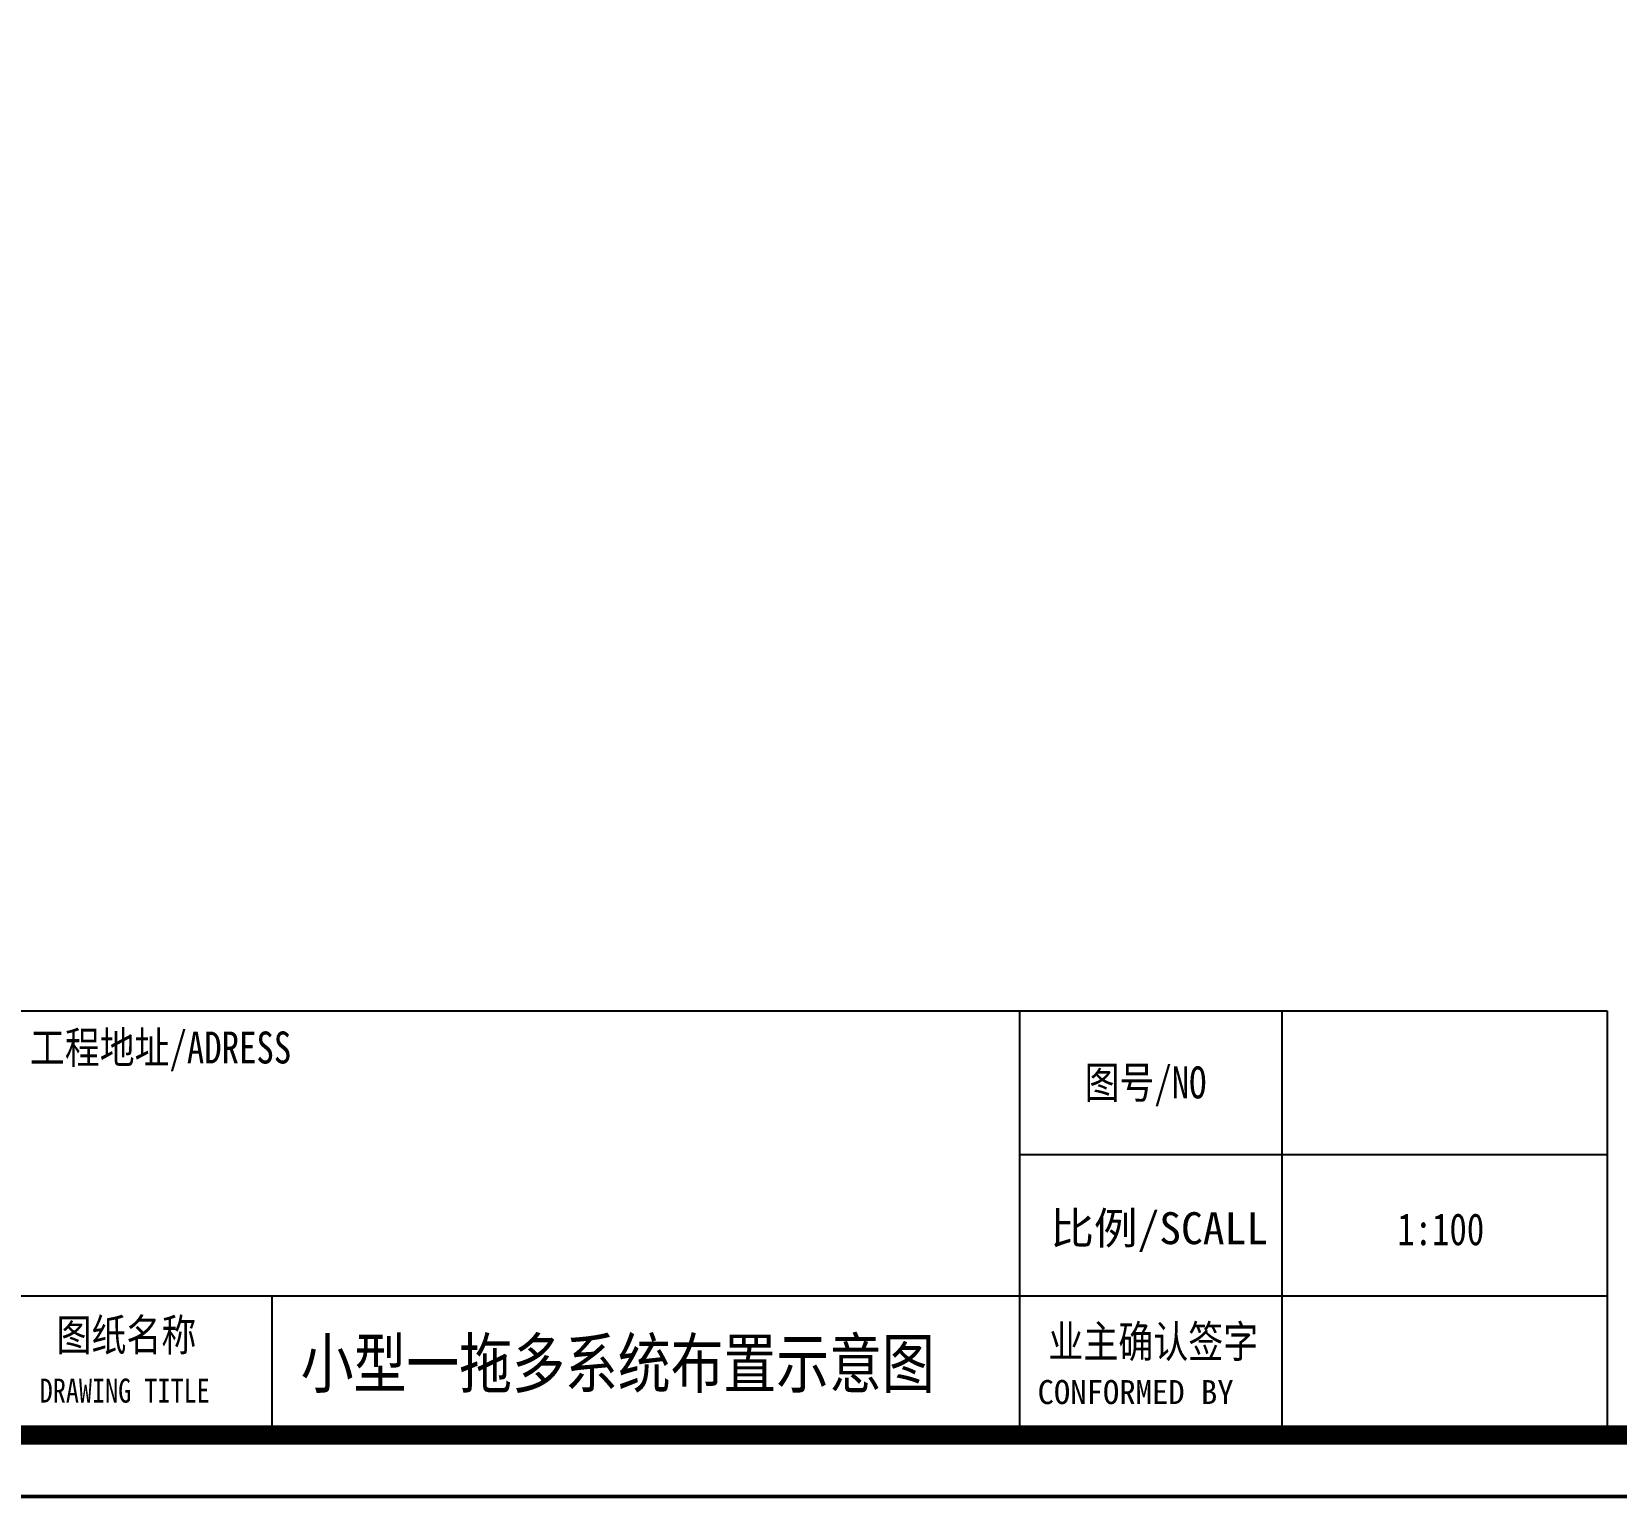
# Model space of a CAD drawing. Header units: millimetres. Extents: x -5096 to 255006, y -2833 to 77941.
# Drawn here: x 57384 to 65565, y 24560 to 32133 of the extents above; entities that cross this region are included whole.
import ezdxf

# ---------------------------------------------------------------- set-up
doc = ezdxf.new("R2010")
doc.units = ezdxf.units.MM
doc.layers.add('填充', color=7, linetype='Continuous', lineweight=9)
doc.layers.add('墙体线', color=8, linetype='Continuous')
doc.styles.add('-宋体', font='', dxfattribs={"width": 0.8})
doc.styles.add('GS-标注', font='')
doc.styles.add('宋体', font='simhei.ttf', dxfattribs={"width": 0.8})
doc.styles.get('-宋体').set_extended_font_data('SimSun')
doc.styles.get('GS-标注').set_extended_font_data('SimSun')

msp = doc.modelspace()

# ---------------------------------------------------------------- linework, layer by layer
at = {"color": 0, "const_width": 100}
msp.add_lwpolyline([(74431.5, 45251.3), (74431.5, 24887.5), (46776.1, 24887.5), (46776.1, 45251.3), (74431.5, 45251.3)], dxfattribs=at)
at = {"layer": '填充', "color": 0, "const_width": 19.1}
msp.add_lwpolyline([(46276.1, 45569.4), (75976.1, 45569.4), (75976.1, 24569.4), (46276.1, 24569.4)], close=True, dxfattribs=at)
at = {"layer": '墙体线', "color": 8}
for p, q in [((46776.1, 27076.3), (65517, 27076.3)), ((62483.9, 27076.3), (62483.9, 24869.3)), ((63837.5, 27076.3), (63837.5, 24900.6)), ((65517, 27076.3), (65517, 24876.3)), ((62483.9, 26335), (65517, 26335)), ((57244.8, 25606.3), (65517, 25606.3)), ((58623.3, 25606.3), (58623.3, 24876.7))]:
    msp.add_line(p, q, dxfattribs=at)

# ---------------------------------------------------------------- texts
at = {"color": 0, "linetype": 'ByBlock', "ltscale": 10, "style": 'GS-标注', "width": 0.8}
msp.add_text('小型一拖多系统布置示意图', height=250, dxfattribs=at).set_placement((58773, 25131.8))
at = {"color": 0, "ltscale": 10, "char_height": 165, "attachment_point": 1, "style": '宋体'}
for s, insert in [('{\\fSimSun|b0|i0|c134|p2;工程地址/ADRESS}', (57375.1, 26970.3)), ('{\\fSimSun|b0|i0|c134|p2; 图号/NO }', (62729.9, 26789.9)), ('{\\fSimSun|b0|i0|c134|p2;\\W1;比例/SCALL}', (62643, 26037.2)), ('{\\fSimSun|b0|i0|c134|p2;1:100}', (64433.9, 26031.9))]:
    msp.add_mtext(s, dxfattribs=dict(at, insert=insert))
at = {"color": 0, "style": '-宋体'}
for s, insert, char_height, width, attachment_point in [('{\\fSimSun|b0|i0|c134|p2;图纸名称}', (57873.1, 25394.1), 165.471, 1583.895, 5), ('{\\fSimSun|b0|i0|c134|p2;业主确认签字}', (63174.4, 25360.2), 165.471, 1583.895, 5), ('{\\fSimSun|b0|i0|c134|p2;DRAWING TITLE}', (57425.3, 25178.2), 124.104, 1853.924, 1), ('{\\fSimSun|b0|i0|c134|p2;\\W1;CONFORMED BY}', (62577, 25170.6), 124, 1853.924, 1)]:
    msp.add_mtext(s, dxfattribs=dict(at, insert=insert, char_height=char_height, width=width, attachment_point=attachment_point))

doc.saveas('drawing.dxf')
